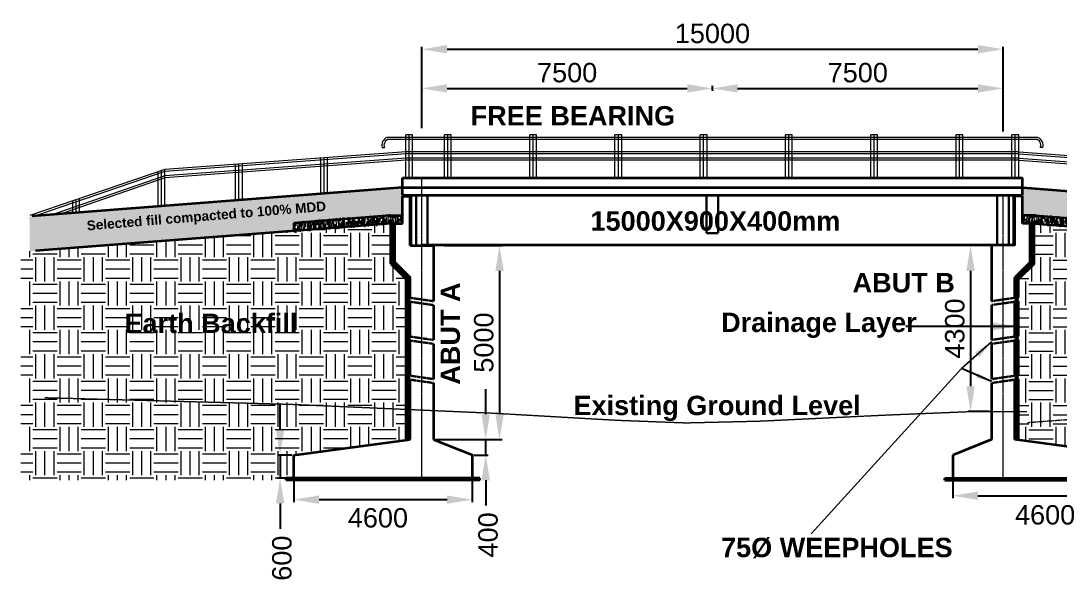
# Model space of a CAD drawing. Header units: millimetres. Extents: x -1307360 to -9241, y 140559 to 432424.
# Drawn here: x -1279145 to -1252322, y 409716 to 424145 of the extents above; entities that cross this region are included whole.
import ezdxf

# ---------------------------------------------------------------- set-up
doc = ezdxf.new("R2010")
doc.units = ezdxf.units.MM
doc.header["$MEASUREMENT"] = 0
doc.linetypes.add('CENTER2', pattern=[1.125, 0.75, -0.125, 0.125, -0.125])
doc.linetypes.add('DASHED2', pattern=[0.375, 0.25, -0.125])
for name, color, linetype, lineweight in [('centreline', 4, 'CENTER2', 15), ('dimension', 252, 'Continuous', 20), ('hatch', 9, 'Continuous', 18), ('hidden', 5, 'DASHED2', 30), ('lettering', 120, 'Continuous', 25), ('outline', 3, 'Continuous', 35), ('reinforcement', 6, 'Continuous', 50)]:
    doc.layers.add(name, color=color, linetype=linetype, lineweight=lineweight)
doc.styles.add('ARIAL', font='arial.ttf')
doc.dimstyles.new('Dimstyle_100', dxfattribs={"dimtxt": 250, "dimasz": 250, "dimexe": 66, "dimexo": 50, "dimgap": 50, "dimtad": 1, "dimdec": 0, "dimzin": 0, "dimdsep": 46, "dimtxsty": 'ARIAL', "dimcen": 0.09, "dimclrd": 256, "dimclre": 256, "dimclrt": 1, "dimadec": 0, "dimazin": 0, "dimtfac": 1, "dimtdec": 0, "dimtmove": 2, "dimatfit": 3, "dimfxl": 1, "dimtolj": 1, "dimtzin": 0, "dimarcsym": 0})

# ---------------------------------------------------------------- blocks, each defined once
blk = doc.blocks.new('*D115')
at = {"layer": 'Defpoints', "color": 0, "transparency": 16777216}
for p in [(-1253796, 423411), (-1268796, 421322), (-1253796, 421239)]:
    blk.add_point(p, dxfattribs=at)
at = {"layer": 'dimension', "lineweight": -2, "transparency": 16777216}
for p, q in [((-1268796, 421372), (-1268796, 423477)), ((-1268146, 423411), (-1254446, 423411)), ((-1253796, 421289), (-1253796, 423477))]:
    blk.add_line(p, q, dxfattribs=at)
at = {"layer": 'dimension', "transparency": 16777216}
for points in [[(-1268146, 423520), (-1268146, 423303), (-1268796, 423411)], [(-1254446, 423520), (-1254446, 423303), (-1253796, 423411)]]:
    blk.add_solid(points, dxfattribs=at)
at = {"layer": 'dimension', "color": 1, "transparency": 16777216, "insert": (-1261296, 423816), "char_height": 500, "attachment_point": 5, "style": 'ARIAL'}
blk.add_mtext('\\A1;15000', dxfattribs=at)
blk = doc.blocks.new('*D52')
at = {"layer": 'Defpoints', "color": 0, "transparency": 16777216}
for p in [(-1268265, 418345), (-1267875, 413345), (-1266791, 413345)]:
    blk.add_point(p, dxfattribs=at)
at = {"layer": 'dimension', "lineweight": -2, "transparency": 16777216}
for p, q in [((-1268215, 418345), (-1266725, 418345)), ((-1266791, 417695), (-1266791, 413995)), ((-1267825, 413345), (-1266725, 413345))]:
    blk.add_line(p, q, dxfattribs=at)
at = {"layer": 'dimension', "transparency": 16777216}
for points in [[(-1266899, 417695), (-1266682, 417695), (-1266791, 418345)], [(-1266899, 413995), (-1266682, 413995), (-1266791, 413345)]]:
    blk.add_solid(points, dxfattribs=at)
at = {"layer": 'dimension', "color": 1, "transparency": 16777216, "insert": (-1267196, 415845), "char_height": 500, "attachment_point": 5, "rotation": 90, "style": 'ARIAL'}
blk.add_mtext('\\A1;5000', dxfattribs=at)
blk = doc.blocks.new('*D117')
at = {"layer": 'Defpoints', "color": 0, "transparency": 16777216}
for p in [(-1255096, 412345), (-1250496, 412345), (-1250496, 411895)]:
    blk.add_point(p, dxfattribs=at)
at = {"layer": 'dimension', "lineweight": -2, "transparency": 16777216}
for p, q in [((-1255096, 412295), (-1255096, 411829)), ((-1250496, 412295), (-1250496, 411829)), ((-1254446, 411895), (-1251146, 411895))]:
    blk.add_line(p, q, dxfattribs=at)
at = {"layer": 'dimension', "transparency": 16777216}
for points in [[(-1254446, 412003), (-1254446, 411787), (-1255096, 411895)], [(-1251146, 412003), (-1251146, 411787), (-1250496, 411895)]]:
    blk.add_solid(points, dxfattribs=at)
at = {"layer": 'dimension', "color": 1, "transparency": 16777216, "insert": (-1252712, 411399), "char_height": 500, "attachment_point": 5, "style": 'ARIAL'}
blk.add_mtext('\\A1;4600', dxfattribs=at)
blk = doc.blocks.new('*D53')
at = {"layer": 'Defpoints', "color": 0, "transparency": 16777216}
for p in [(-1272098, 412945), (-1272453, 412345), (-1272098, 412345)]:
    blk.add_point(p, dxfattribs=at)
at = {"layer": 'dimension', "lineweight": -2, "transparency": 16777216}
for p, q in [((-1272453, 413595), (-1272453, 414245)), ((-1272148, 412945), (-1272519, 412945)), ((-1272453, 412945), (-1272453, 412345)), ((-1272148, 412345), (-1272519, 412345)), ((-1272453, 411695), (-1272453, 411045))]:
    blk.add_line(p, q, dxfattribs=at)
at = {"layer": 'dimension', "transparency": 16777216}
for points in [[(-1272561, 413595), (-1272345, 413595), (-1272453, 412945)], [(-1272561, 411695), (-1272345, 411695), (-1272453, 412345)]]:
    blk.add_solid(points, dxfattribs=at)
at = {"layer": 'dimension', "color": 1, "transparency": 16777216, "insert": (-1272406, 410284), "char_height": 500, "attachment_point": 5, "rotation": 90, "style": 'ARIAL'}
blk.add_mtext('\\A1;600', dxfattribs=at)
blk = doc.blocks.new('*D118')
at = {"layer": 'Defpoints', "color": 0, "transparency": 16777216}
for p in [(-1272096, 412345), (-1267496, 412345), (-1267496, 411794)]:
    blk.add_point(p, dxfattribs=at)
at = {"layer": 'dimension', "lineweight": -2, "transparency": 16777216}
for p, q in [((-1272096, 412295), (-1272096, 411728)), ((-1267496, 412295), (-1267496, 411728)), ((-1271446, 411794), (-1268146, 411794))]:
    blk.add_line(p, q, dxfattribs=at)
at = {"layer": 'dimension', "transparency": 16777216}
for points in [[(-1271446, 411902), (-1271446, 411685), (-1272096, 411794)], [(-1268146, 411902), (-1268146, 411685), (-1267496, 411794)]]:
    blk.add_solid(points, dxfattribs=at)
at = {"layer": 'dimension', "color": 1, "transparency": 16777216, "insert": (-1269929, 411322), "char_height": 500, "attachment_point": 5, "style": 'ARIAL'}
blk.add_mtext('\\A1;4600', dxfattribs=at)
blk = doc.blocks.new('*D159')
at = {"layer": 'Defpoints', "color": 0, "transparency": 16777216}
for p in [(-1268496, 413345), (-1267147, 413345), (-1267496, 412945)]:
    blk.add_point(p, dxfattribs=at)
at = {"layer": 'dimension', "lineweight": -2, "transparency": 16777216}
for p, q in [((-1267147, 413995), (-1267147, 414645)), ((-1268446, 413345), (-1267081, 413345)), ((-1267147, 412945), (-1267147, 413345)), ((-1267446, 412945), (-1267081, 412945)), ((-1267147, 412295), (-1267147, 411645))]:
    blk.add_line(p, q, dxfattribs=at)
at = {"layer": 'dimension', "transparency": 16777216}
for points in [[(-1267256, 413995), (-1267039, 413995), (-1267147, 413345)], [(-1267256, 412295), (-1267039, 412295), (-1267147, 412945)]]:
    blk.add_solid(points, dxfattribs=at)
at = {"layer": 'dimension', "color": 1, "transparency": 16777216, "insert": (-1267085, 410884), "char_height": 500, "attachment_point": 5, "rotation": 90, "style": 'ARIAL'}
blk.add_mtext('\\A1;400', dxfattribs=at)
blk = doc.blocks.new('*D102')
at = {"layer": 'Defpoints', "color": 0, "transparency": 16777216}
for p in [(-1268796, 422400), (-1261296, 422400), (-1261296, 422400)]:
    blk.add_point(p, dxfattribs=at)
at = {"layer": 'dimension', "lineweight": -2, "transparency": 16777216}
for p, q in [((-1268796, 422350), (-1268796, 422334)), ((-1268146, 422400), (-1261946, 422400)), ((-1261296, 422350), (-1261296, 422334))]:
    blk.add_line(p, q, dxfattribs=at)
at = {"layer": 'dimension', "transparency": 16777216}
for points in [[(-1268146, 422509), (-1268146, 422292), (-1268796, 422400)], [(-1261946, 422509), (-1261946, 422292), (-1261296, 422400)]]:
    blk.add_solid(points, dxfattribs=at)
at = {"layer": 'dimension', "color": 1, "transparency": 16777216, "insert": (-1265046, 422805), "char_height": 500, "attachment_point": 5, "style": 'ARIAL'}
blk.add_mtext('\\A1;7500', dxfattribs=at)
blk = doc.blocks.new('*D103')
at = {"layer": 'Defpoints', "color": 0, "transparency": 16777216}
for p in [(-1261296, 422304), (-1253796, 422400), (-1253796, 422304)]:
    blk.add_point(p, dxfattribs=at)
at = {"layer": 'dimension', "lineweight": -2, "transparency": 16777216}
for p, q in [((-1261296, 422354), (-1261296, 422466)), ((-1253796, 422354), (-1253796, 422466)), ((-1260646, 422400), (-1254446, 422400))]:
    blk.add_line(p, q, dxfattribs=at)
at = {"layer": 'dimension', "transparency": 16777216}
for points in [[(-1260646, 422509), (-1260646, 422292), (-1261296, 422400)], [(-1254446, 422509), (-1254446, 422292), (-1253796, 422400)]]:
    blk.add_solid(points, dxfattribs=at)
at = {"layer": 'dimension', "color": 1, "transparency": 16777216, "insert": (-1257546, 422805), "char_height": 500, "attachment_point": 5, "style": 'ARIAL'}
blk.add_mtext('\\A1;7500', dxfattribs=at)
blk = doc.blocks.new('*D185')
at = {"layer": 'Defpoints', "color": 0, "transparency": 16777216}
for p in [(-1254096, 418345), (-1254635, 414070), (-1254096, 414070)]:
    blk.add_point(p, dxfattribs=at)
at = {"layer": 'dimension', "lineweight": -2, "transparency": 16777216}
for p, q in [((-1254146, 418345), (-1254701, 418345)), ((-1254635, 417695), (-1254635, 414720)), ((-1254146, 414070), (-1254701, 414070))]:
    blk.add_line(p, q, dxfattribs=at)
at = {"layer": 'dimension', "transparency": 16777216}
for points in [[(-1254744, 417695), (-1254527, 417695), (-1254635, 418345)], [(-1254744, 414720), (-1254527, 414720), (-1254635, 414070)]]:
    blk.add_solid(points, dxfattribs=at)
at = {"layer": 'dimension', "color": 1, "transparency": 16777216, "insert": (-1255041, 416207), "char_height": 500, "attachment_point": 5, "rotation": 90, "style": 'ARIAL'}
blk.add_mtext('\\A1;4300', dxfattribs=at)

msp = doc.modelspace()

# ---------------------------------------------------------------- hatches: boundary and pattern name
at = {"layer": 'hatch'}
h = msp.add_hatch(dxfattribs=at)
h.set_pattern_fill('GRAVEL', color=256, scale=500, style=0)
h.set_pattern_definition([(311.9872, (-1581695.133, 500), (3999.999116, -4500.0006708), [67.268, -6659.544]), (355.0303, (-1581650.133, 450), (-6000.0005258, 499.9956535), [115.434, -11427.9625]), (47.4896, (-1581535.133, 440), (-4999.9953592, -5500.004337), [81.394, -8058.016]), (272.7263, (-1581340.133, 315), (-499.9980089, 10000.0001475), [105.119, -10406.779]), (247.1663, (-1581335.133, 210), (2500.0049527, 5999.9982059), [103.0775, -10204.6865]), (182.7263, (-1581375.133, 115), (10000.0001475, 499.9980089), [105.119, -10406.779]), (142.3058, (-1581480.133, 110), (6500.0036728, -4999.9952026), [139.0145, -13762.4245]), (107.7447, (-1581590.133, 195), (-3500.00538135, 10999.9981156), [131.244, -12993.1605]), (58.5704, (-1581630.133, 320), (4000.0041171, 6499.9975182), [105.475, -10442.0365]), (4.7636, (-1581575.133, 410), (-5500.000473, -499.9957663), [120.416, -5900.3815]), (317.6026, (-1581455.133, 420), (6000.00367554, -5499.996041), [155.724, -15416.6875]), (41.1859, (-1581835.133, 310), (3500.0014734, 2999.9986567), [53.1505, -5261.922]), (8.5308, (-1581795.133, 345), (-6499.9991424, -1000.003955), [101.1185, -10010.7555]), (315, (-1581695.13, 360), (6e-14, -500.00015), [70.7105, -636.396]), (336.8014, (-1581660.13, 420), (-2499.999865, 1000.000663), [38.079, -3769.8075]), (248.1986, (-1581625.13, 405), (499.999955, 1500.000137), [53.8515, -2638.731]), (149.0362, (-1581645.13, 355), (-1499.999011, 1000.001242), [87.4645, -2828.0115]), (18.4349, (-1581720.13, 400), (-1000.000217, -499.9992), [63.2455, -1517.8935]), (163.6105, (-1581335.133, 405), (-5000.0010992, 1499.9963549), [88.6, -8771.4225]), (109.6538, (-1581420.133, 430), (1999.9976237, -5500.0010678), [74.3305, -7358.704]), (246.8014, (-1581720.13, 500), (1000.000663, 2499.999865), [76.1575, -3731.729]), (196.3895, (-1581750.133, 430), (5000.0010992, 1499.9963549), [88.6, -8771.4225]), (200.556, (-1581335.133, 95), (2500.000922, 999.997998), [85.44, -4186.562]), (245.2249, (-1581415.133, 65), (2499.9960946, 5500.001711), [71.589, -7087.3215]), (113.1986, (-1581725.13, 6e-11), (-1000.000663, 2499.999865), [76.1575, -3731.729]), (162.646, (-1581755.133, 70), (6500.0010095, -1999.9972511), [83.8155, -8297.712]), (110.556, (-1581480.133, 6e-11), (999.997998, -2500.000922), [42.72, -4229.282]), (78.6901, (-1581695.13, 6e-11), (499.998816, 2000.000376), [25.495, -2524.0145]), (14.0362, (-1581690.13, 25), (-1500.000273, -499.99903), [103.0775, -1958.475]), (353.991, (-1581590.133, 50), (-4999.9998755, 499.9996587), [95.525, -9456.9615]), (236.3099, (-1581645.13, 310), (500.000667, 999.99978), [72.111, -1730.6645]), (186.8428, (-1581685.133, 250), (-8499.99968274, -1000.003999), [125.897, -12463.7815]), (119.0546, (-1581810.133, 235), (2000.0000136, -3500.0001923), [51.478, -5096.337]), (90, (-1581835.13, 280), (500, 500), [30, -470]), (59.7436, (-1581580.133, 65), (-1999.9974434, -3500.001228), [69.462, -6876.76]), (131.9872, (-1581545.133, 125), (-3999.999116, 4500.0006708), [134.536, -6592.276]), (180, (-1581635.13, 225), (-500, 500), [130, -370]), (214.6952, (-1581765.133, 225), (4999.9971295, 3500.0043048), [79.057, -7826.637]), (285.9454, (-1581830.13, 180), (499.999945, -2000.000063), [72.801, -3567.254]), (332.354, (-1581810.133, 110), (9499.9979036, -5000.0038566), [118.5325, -11734.737]), (4.5739, (-1581705.133, 55), (6500.00027916, 499.9974006), [125.3995, -12414.537])])
h.paths.add_polyline_path([(-1278915.1, 418195.7), (-1278920.5, 419092.8), (-1278848.6, 419104.5), (-1269296.1, 419844.7), (-1269296.1, 419119.1), (-1269611.6, 419119.1), (-1272096.1, 418926.1), (-1272096.1, 418725.5)])
h.paths.add_polyline_path([(-1271224.6, 419559.7), (-1277489.7, 419045.2), (-1277453, 418598.6), (-1271187.9, 419113)], flags=24)
h = msp.add_hatch(dxfattribs=at)
h.set_pattern_fill('GRAVEL', color=256, scale=500, style=0)
h.set_pattern_definition([(228.0128, (-940897.12, 500), (-3999.999116, -4500.0006708), [67.268, -6659.544]), (184.9697, (-940942.12, 450), (6000.0005258, 499.9956535), [115.434, -11427.9625]), (132.5104, (-941057.12, 440), (4999.9953592, -5500.004337), [81.394, -8058.016]), (267.2737, (-941252.12, 315), (499.9980089, 10000.0001475), [105.119, -10406.779]), (292.8337, (-941257.12, 210), (-2500.0049527, 5999.9982059), [103.0775, -10204.6865]), (357.2737, (-941217.12, 115), (-10000.0001475, 499.9980089), [105.119, -10406.779]), (37.6942, (-941112.119, 110), (-6500.0036728, -4999.9952026), [139.0145, -13762.4245]), (72.2553, (-941002.119, 195), (3500.00538135, 10999.9981156), [131.244, -12993.1605]), (121.4296, (-940962.12, 320), (-4000.0041171, 6499.9975182), [105.475, -10442.0365]), (175.2364, (-941017.12, 410), (5500.000473, -499.9957663), [120.416, -5900.3815]), (222.3974, (-941137.119, 420), (-6000.00367554, -5499.996041), [155.724, -15416.6875]), (138.8141, (-940757.12, 310), (-3500.0014734, 2999.9986567), [53.1505, -5261.922]), (171.4692, (-940797.12, 345), (6499.9991424, -1000.003955), [101.1185, -10010.7555]), (225, (-940897.12, 360), (-6e-14, -500.00015), [70.7105, -636.396]), (203.1986, (-940932.12, 420), (2499.999865, 1000.000663), [38.079, -3769.8075]), (291.8014, (-940967.12, 405), (-499.999955, 1500.000137), [53.8515, -2638.731]), (30.9638, (-940947.12, 355), (1499.999011, 1000.001242), [87.4645, -2828.0115]), (161.5651, (-940872.12, 400), (1000.000217, -499.9992), [63.2455, -1517.8935]), (16.3895, (-941257.12, 405), (5000.0010992, 1499.9963549), [88.6, -8771.4225]), (70.3462, (-941172.12, 430), (-1999.9976237, -5500.0010678), [74.3305, -7358.704]), (293.1986, (-940872.12, 500), (-1000.000663, 2499.999865), [76.1575, -3731.729]), (343.6105, (-940842.12, 430), (-5000.0010992, 1499.9963549), [88.6, -8771.4225]), (339.444, (-941257.12, 95), (-2500.000922, 999.997998), [85.44, -4186.562]), (294.7751, (-941177.12, 65), (-2499.9960946, 5500.001711), [71.589, -7087.3215]), (66.8014, (-940867.12, 6e-11), (1000.000663, 2499.999865), [76.1575, -3731.729]), (17.354, (-940837.12, 70), (-6500.0010095, -1999.9972511), [83.8155, -8297.712]), (69.444, (-941112.12, 6e-11), (-999.997998, -2500.000922), [42.72, -4229.282]), (101.3099, (-940897.12, 6e-11), (-499.998816, 2000.000376), [25.495, -2524.0145]), (165.9638, (-940902.12, 25), (1500.000273, -499.99903), [103.0775, -1958.475]), (186.009, (-941002.12, 50), (4999.9998755, 499.9996587), [95.525, -9456.9615]), (303.6901, (-940947.12, 310), (-500.000667, 999.99978), [72.111, -1730.6645]), (353.1572, (-940907.119, 250), (8499.99968274, -1000.003999), [125.897, -12463.7815]), (60.9454, (-940782.12, 235), (-2000.0000136, -3500.0001923), [51.478, -5096.337]), (90, (-940757.1, 280), (-500, 500), [30, -470]), (120.2564, (-941012.12, 65), (1999.9974434, -3500.001228), [69.462, -6876.76]), (48.0128, (-941047.12, 125), (3999.999116, 4500.0006708), [134.536, -6592.276]), (0, (-940957.1, 225), (500, 500), [130, -370]), (325.3048, (-940827.12, 225), (-4999.9971295, 3500.0043048), [79.057, -7826.637]), (254.0546, (-940762.12, 180), (-499.999945, -2000.000063), [72.801, -3567.254]), (207.646, (-940782.12, 110), (-9499.9979036, -5000.0038566), [118.5325, -11734.737]), (175.4261, (-940887.119, 55), (-6500.00027916, 499.9974006), [125.3995, -12414.537])])
h.paths.add_polyline_path([(-1243677.2, 418195.7), (-1243671.7, 419092.8), (-1243743.6, 419104.5), (-1253296.1, 419844.7), (-1253296.1, 419119.1), (-1252980.6, 419119.1), (-1250496.1, 418926.1), (-1250496.1, 418725.5)])
h.paths.add_polyline_path([(-1251367.7, 419559.7), (-1245102.6, 419045.2), (-1245139.3, 418598.6), (-1251404.3, 419113)], flags=24)
h = msp.add_hatch(dxfattribs=at)
h.set_pattern_fill('EARTH', color=256, scale=2500, style=0)
h.set_pattern_definition([(180, (-1581335.13, 6e-11), (-625, 625), [625, -625]), (180, (-1581335.13, 234.4), (-625, 625), [625, -625]), (180, (-1581335.13, 468.75), (-625, 625), [625, -625]), (90, (-1581413.26, 546.9), (625, 625), [625, -625]), (90, (-1581647.63, 546.9), (625, 625), [625, -625]), (90, (-1581882, 546.9), (625, 625), [625, -625])])
h.paths.add_polyline_path([(-1279144.9, 418184), (-1278778.9, 418207.2), (-1269596.1, 418919.7), (-1269596.1, 417878.3), (-1269196.1, 417478.3), (-1269196.1, 413331.4), (-1272096.1, 412944.7), (-1272096.1, 412344.7), (-1272300, 412344.7), (-1272300, 412294.7), (-1279144.9, 412294.7)])
h.paths.add_polyline_path([(-1272574.9, 412302), (-1272574.9, 412979.8), (-1272955.2, 412979.8), (-1272955.2, 412302)], flags=24)
h.paths.add_polyline_path([(-1271880.5, 416716.2), (-1276495.8, 416716.2), (-1276495.8, 415949.5), (-1271880.5, 415949.5)], flags=24)
h = msp.add_hatch(dxfattribs=at)
h.set_pattern_fill('ANSI31', color=256, scale=100, style=0)
h.set_pattern_definition([(45, (-921257.119, 6e-11), (-8.83883476, 8.83883476), [])])
h.paths.add_polyline_path([(-1269596.1, 418919.7), (-1269496.1, 418919.7), (-1269496.1, 417919.7), (-1269096.1, 417519.7), (-1269096.1, 413344.7), (-1269196.1, 413331.4), (-1269196.1, 417478.3), (-1269596.1, 417878.3)])
h = msp.add_hatch(dxfattribs=at)
h.set_pattern_fill('ANSI31', color=256, scale=100, style=0)
h.set_pattern_definition([(135, (-1601335.133, 6e-11), (8.83883476, 8.83883476), [])])
h.paths.add_polyline_path([(-1252996.1, 418919.7), (-1253096.1, 418919.7), (-1253096.1, 417919.7), (-1253496.1, 417519.7), (-1253496.1, 413344.7), (-1253396.1, 413331.4), (-1253396.1, 417478.3), (-1252996.1, 417878.3)])
h = msp.add_hatch(dxfattribs=at)
h.set_pattern_fill('EARTH', color=256, scale=2500, style=0)
h.set_pattern_definition([(0, (-941257.1, 6e-11), (625, 625), [625, -625]), (0, (-941257.1, 234.4), (625, 625), [625, -625]), (0, (-941257.1, 468.75), (625, 625), [625, -625]), (90, (-941179, 546.9), (-625, 625), [625, -625]), (90, (-940944.6, 546.9), (-625, 625), [625, -625]), (90, (-940710.24, 546.9), (-625, 625), [625, -625])])
h.paths.add_polyline_path([(-1243447.4, 418184), (-1243813.3, 418207.2), (-1252996.1, 418919.7), (-1252996.1, 417878.3), (-1253396.1, 417478.3), (-1253396.1, 413331.4), (-1250496.1, 412944.7), (-1250496.1, 412344.7), (-1250292.2, 412344.7), (-1250292.2, 412294.7), (-1243447.4, 412294.7)])
h.paths.add_polyline_path([(-1250017.4, 412302), (-1250017.4, 412979.8), (-1249637.1, 412979.8), (-1249637.1, 412302)], flags=24)
h.paths.add_polyline_path([(-1250711.8, 416716.2), (-1246096.5, 416716.2), (-1246096.5, 415949.5), (-1250711.8, 415949.5)], flags=24)
h = msp.add_hatch(dxfattribs=at)
h.set_pattern_fill('ANSI31', color=256, scale=50, style=0)
h.set_pattern_definition([(45, (-946519.619, 0), (-4.41941738, 4.41941738), [])])
h.paths.add_polyline_path([(-1268946.1, 418344.7), (-1268946.1, 418369.7), (-1268646.1, 418369.7), (-1268646.1, 418344.7)])
h = msp.add_hatch(dxfattribs=at)
h.set_pattern_fill('ANSI31', color=256, scale=50, style=0)
h.set_pattern_definition([(45, (-931519.619, 0), (-4.41941738, 4.41941738), [])])
h.paths.add_polyline_path([(-1253946.1, 418344.7), (-1253946.1, 418369.7), (-1253646.1, 418369.7), (-1253646.1, 418344.7)])
at = {"layer": 'reinforcement'}
h = msp.add_hatch(dxfattribs=at)
h.set_pattern_fill('AR-CONC', color=256, scale=25, style=0)
h.set_pattern_definition([(130, (-1581335.13, 6e-11), (-179.315046, -15.688034), [18.75, -206.25]), (185, (-1581335.13, 6e-11), (34.687833, 188.048033), [15, -165]), (79.5486, (-1581350.08, -1.3), (-144.627345, 172.359886), [15.93505, -175.28553]), (133.8158, (-1581335.13, 50), (-266.81026, -41.37975), [28.125, -309.375]), (83.3644, (-1581357.37, 46.55), (-233.66568, 243.52947), [23.90257, -262.92825]), (188.8158, (-1581335.13, 50), (-233.66549, 243.52965), [22.5, -247.5]), (159, (-1581360.13, 37.5), (-149.226763, -100.654723), [18.75, -206.25]), (214, (-1581360.13, 37.5), (-60.82883, 181.28751), [15, -165]), (108.5486, (-1581372.57, 29.11), (-210.05566, 80.632624), [15.93505, -175.28553]), (142.5, (-1581335.13, 6e-11), (-3.039964, 83.2234635), [0, -163, 0, -167.5, 0, -165.625]), (172.5, (-1581335.13, 6e-11), (-65.767384, 98.602928), [0, -95.5, 0, -159.25, 0, -63.125]), (212.5, (-1581279.38, 6e-11), (-133.455609, -5.638718), [0, -62.5, 0, -195, 0, -258.75]), (222.5, (-1581254.38, 6e-11), (-145.796542, 25.026246), [0, -81.25, 0, -129.5, 0, -183.75])])
h.paths.add_polyline_path([(-1269296.1, 419119.1), (-1269611.6, 419119.1), (-1272096.1, 418926.1), (-1272096.1, 418725.5), (-1269596.1, 418919.7), (-1269296.1, 418919.7)])
h = msp.add_hatch(dxfattribs=at)
h.set_pattern_fill('AR-CONC', color=256, scale=25, style=0)
h.set_pattern_definition([(50, (-941257.12, 6e-11), (179.315046, -15.688034), [18.75, -206.25]), (355, (-941257.12, 6e-11), (-34.687833, 188.048033), [15, -165]), (100.4514, (-941242.18, -1.3), (144.627345, 172.359886), [15.93505, -175.28553]), (46.1842, (-941257.12, 50), (266.81026, -41.37975), [28.125, -309.375]), (96.6356, (-941234.88, 46.55), (233.66568, 243.52947), [23.90257, -262.92825]), (351.1842, (-941257.12, 50), (233.66549, 243.52965), [22.5, -247.5]), (21, (-941232.12, 37.5), (149.226763, -100.654723), [18.75, -206.25]), (326, (-941232.12, 37.5), (60.82883, 181.28751), [15, -165]), (71.4514, (-941219.68, 29.11), (210.05566, 80.632624), [15.93505, -175.28553]), (37.5, (-941257.12, 6e-11), (3.039964, 83.2234635), [0, -163, 0, -167.5, 0, -165.625]), (7.5, (-941257.12, 6e-11), (65.767384, 98.602928), [0, -95.5, 0, -159.25, 0, -63.125]), (327.5, (-941312.87, 6e-11), (133.455609, -5.638718), [0, -62.5, 0, -195, 0, -258.75]), (317.5, (-941337.87, 6e-11), (145.796542, 25.026246), [0, -81.25, 0, -129.5, 0, -183.75])])
h.paths.add_polyline_path([(-1253296.1, 419119.1), (-1252980.6, 419119.1), (-1250496.1, 418926.1), (-1250496.1, 418725.5), (-1252996.1, 418919.7), (-1253296.1, 418919.7)])

# ---------------------------------------------------------------- linework, layer by layer
at = {"layer": 'centreline', "linetype": 'CENTER2', "ltscale": 30}
for p, q in [((-1268796.1, 412344.7), (-1268796.1, 420094.7)), ((-1268796.1, 412544.7), (-1268796.1, 420094.7)), ((-1253796.1, 412544.7), (-1253796.1, 419644.7)), ((-1253796.1, 412344.7), (-1253796.1, 419644.7))]:
    msp.add_line(p, q, dxfattribs=at)
at = {"layer": 'centreline', "linetype": 'CENTER2', "ltscale": 5}
msp.add_lwpolyline([(-1278521.1, 414426.2), (-1272177.3, 414255), (-1266937.6, 414025.7), (-1263747.3, 413843.4), (-1261983.9, 413776.5), (-1260086.5, 413821.1), (-1256746.5, 413981.5), (-1254580.3, 414069.7), (-1253187.7, 414069.7)], dxfattribs=at)
at = {"layer": 'centreline', "linetype": 'CENTER2', "ltscale": 8}
msp.add_lwpolyline([(-1253162.7, 413784), (-1251969.1, 413872.3), (-1249588.5, 413916.2), (-1245949.1, 414291.6), (-1244926.3, 414661)], dxfattribs=at)
at = {"layer": 'dimension'}
for p, q in [((-1252895.4, 421133.9), (-1269696.8, 421133.9)), ((-1269035, 421204.3), (-1269211.6, 421204.3)), ((-1269211, 420094.7), (-1269211, 421204.3)), ((-1269123, 420094.7), (-1269123, 421204.3)), ((-1269035, 420094.7), (-1269035, 421204.3)), ((-1268035, 421204.3), (-1268211.6, 421204.3)), ((-1268211, 420094.7), (-1268211, 421204.3)), ((-1268123, 420094.7), (-1268123, 421204.3)), ((-1268035, 420094.7), (-1268035, 421204.3)), ((-1265835, 421204.3), (-1266011.6, 421204.3)), ((-1266011, 420094.7), (-1266011, 421204.3)), ((-1265923, 420094.7), (-1265923, 421204.3)), ((-1265835, 420094.7), (-1265835, 421204.3)), ((-1263635, 421204.3), (-1263811.6, 421204.3)), ((-1263811, 420094.7), (-1263811, 421204.3)), ((-1263723, 420094.7), (-1263723, 421204.3)), ((-1263635, 420094.7), (-1263635, 421204.3)), ((-1261435, 421204.3), (-1261611.6, 421204.3)), ((-1261611, 420094.7), (-1261611, 421204.3)), ((-1261523, 420094.7), (-1261523, 421204.3)), ((-1261435, 420094.7), (-1261435, 421204.3)), ((-1259235, 421204.3), (-1259411.6, 421204.3)), ((-1259411, 420094.7), (-1259411, 421204.3)), ((-1259323, 420094.7), (-1259323, 421204.3)), ((-1259235, 420094.7), (-1259235, 421204.3)), ((-1257035, 421204.3), (-1257211.6, 421204.3)), ((-1257211, 420094.7), (-1257211, 421204.3)), ((-1257123, 420094.7), (-1257123, 421204.3)), ((-1257035, 420094.7), (-1257035, 421204.3)), ((-1254835, 421204.3), (-1255011.6, 421204.3)), ((-1255011, 420094.7), (-1255011, 421204.3)), ((-1254923, 420094.7), (-1254923, 421204.3)), ((-1254835, 420094.7), (-1254835, 421204.3)), ((-1253392.7, 421204.3), (-1253569.3, 421204.3)), ((-1253568.7, 420094.7), (-1253568.7, 421204.3)), ((-1253480.7, 420094.7), (-1253480.7, 421204.3)), ((-1253392.7, 420094.7), (-1253392.7, 421204.3)), ((-1269817.5, 420873.6), (-1269758.7, 420873.6)), ((-1252907.3, 421078.9), (-1269685, 421078.9)), ((-1252774.7, 420873.6), (-1252833.5, 420873.6)), ((-1271406.2, 419706, -10.2), (-1271406.2, 420605.1, -10.2)), ((-1271318.2, 419712.9, -10.2), (-1271318.2, 420611.6, -10.2)), ((-1271230.2, 419719.7, -10.2), (-1271230.2, 420618.2, -10.2)), ((-1253392.7, 420768.4), (-1269211, 420768.4)), ((-1253392.7, 420713.4), (-1269211, 420713.4)), ((-1253392.7, 420603.4), (-1269211, 420603.4)), ((-1273603.1, 419535.3, -22.9), (-1273603.1, 420442.6, -22.9)), ((-1273515.1, 419542.2, -22.9), (-1273515.1, 420449.1, -22.9)), ((-1273427.1, 419549, -22.9), (-1273427.1, 420455.7, -22.9)), ((-1253392.7, 420548.4), (-1269211, 420548.4)), ((-1275427.1, 420307.7, -48.5), (-1278909.4, 419123, -48.5)), ((-1275427.1, 420253.4, -48.5), (-1278684, 419140.6, -48.5)), ((-1275427.1, 420144.6, -48.5), (-1278240, 419175, -48.5)), ((-1275427.1, 420090.3, -48.5), (-1278021.4, 419192, -48.5)), ((-1275603.1, 419389.3, -22.9), (-1275603.1, 420247.8, -22.9)), ((-1275515.1, 419389.3, -22.9), (-1275515.1, 420277.8, -22.9)), ((-1275427.1, 419389.3, -22.9), (-1275427.1, 420307.7, -22.9)), ((-1277716.1, 419215.8, -48.5), (-1277716.1, 419529, -48.5)), ((-1277628.1, 419215.8, -48.5), (-1277628.1, 419558.9, -48.5)), ((-1277804.1, 419215.8, -48.5), (-1277804.1, 419499.1, -48.5)), ((-1254096.1, 418344.7), (-1253496.1, 418344.7))]:
    msp.add_line(p, q, dxfattribs=at)
for points in [[(-1269199.6, 420768.4), (-1275427.1, 420307.7)], [(-1269199.6, 420713.4), (-1275427.1, 420253.4)], [(-1269199.6, 420603.4), (-1275427.1, 420144.6)], [(-1253392.7, 420768.4), (-1247165.2, 420307.7)], [(-1253392.7, 420713.4), (-1247165.2, 420253.4)], [(-1253392.7, 420603.4), (-1247165.2, 420144.6)], [(-1269199.6, 420548.4), (-1275427.1, 420090.3)], [(-1253392.7, 420548.4), (-1247165.2, 420090.3)], [(-1254865.4, 415173.9), (-1258749, 410908.8)]]:
    msp.add_lwpolyline(points, dxfattribs=at)
for centre, radius, start, end in [((-1269615.3, 420938), 212.2, 112.58844, 197.67501), ((-1252976.9, 420938), 212.2, 342.32499, 67.41156), ((-1269615.3, 420938), 157.2, 116.30438, 204.19403), ((-1252976.9, 420938), 157.2, 335.80597, 63.69562)]:
    msp.add_arc(centre, radius, start, end, dxfattribs=at)
at = {"layer": 'hidden', "ltscale": 5}
for p, q in [((-1268946.1, 418369.7), (-1268946.1, 419644.7)), ((-1268646.1, 418369.7), (-1268646.1, 419644.7)), ((-1261446.1, 418669.7), (-1261446.1, 419644.7)), ((-1261146.1, 418669.7), (-1261146.1, 419644.7)), ((-1253946.1, 418369.7), (-1253946.1, 419644.7)), ((-1253646.1, 418369.7), (-1253646.1, 419644.7)), ((-1261446.1, 418669.7), (-1261146.1, 418669.7))]:
    msp.add_line(p, q, dxfattribs=at)
at = {"layer": 'hidden', "ltscale": 3}
for p, q in [((-1268496.1, 416913.5), (-1269096.1, 416999)), ((-1268496.1, 416812.5), (-1269096.1, 416898)), ((-1254096.1, 416913.5), (-1253396.1, 417013.2)), ((-1254096.1, 416812.5), (-1253396.1, 416912.2)), ((-1268496.1, 415913.5), (-1269096.1, 415999)), ((-1268496.1, 415812.5), (-1269096.1, 415898)), ((-1254096.1, 415913.5), (-1253396.1, 416013.2)), ((-1254096.1, 415812.5), (-1253396.1, 415912.2)), ((-1269096.1, 414988.9), (-1268496.1, 414903.4)), ((-1253396.1, 415003.2), (-1254096.1, 414903.4)), ((-1269096.1, 414887.9), (-1268496.1, 414802.4)), ((-1253396.1, 414902.1), (-1254096.1, 414802.4))]:
    msp.add_line(p, q, dxfattribs=at)
at = {"layer": 'outline'}
for p, q in [((-1269296.1, 420094.7), (-1253296.1, 420094.7)), ((-1269296.1, 419644.7), (-1269296.1, 420094.7)), ((-1253296.1, 419644.7), (-1253296.1, 420094.7)), ((-1269296.1, 419846.7, 0.1), (-1278848.6, 419104.5, -57)), ((-1269296.1, 419844.7), (-1253296.1, 419844.7)), ((-1253296.1, 419846.7, 0.1), (-1243743.6, 419104.5, -57)), ((-1269296.1, 419644.7), (-1268808.6, 419644.7)), ((-1269296.1, 419619.7), (-1269096.1, 419619.7)), ((-1269296.1, 418919.7), (-1269296.1, 419619.7)), ((-1269096.1, 418344.7), (-1269096.1, 419619.7)), ((-1269071.1, 418369.7), (-1269071.1, 419644.7)), ((-1268783.6, 419644.7), (-1253296.1, 419644.7)), ((-1253521.1, 418369.7), (-1253521.1, 419644.7)), ((-1253296.1, 419619.7), (-1253496.1, 419619.7)), ((-1253496.1, 418344.7), (-1253496.1, 419619.7)), ((-1253296.1, 418919.7), (-1253296.1, 419619.7)), ((-1269611.6, 419119.1), (-1272096.1, 418926.1, -14.9)), ((-1269611.6, 419119.1), (-1269296.1, 419119.1)), ((-1269596.1, 417878.3), (-1269596.1, 419019.7)), ((-1252980.6, 419119.1), (-1253296.1, 419119.1)), ((-1252980.6, 419119.1), (-1250496.1, 418926.1, -14.9)), ((-1269596.1, 418919.7), (-1278767.1, 418207.2, -54.9)), ((-1272096.1, 418926.1), (-1272096.1, 418725.5)), ((-1269596.1, 418919.7), (-1269296.1, 418919.7)), ((-1269496.1, 417919.7), (-1269496.1, 418919.7)), ((-1252996.1, 418919.7), (-1253296.1, 418919.7)), ((-1253096.1, 417919.7), (-1253096.1, 418919.7)), ((-1252996.1, 417878.3), (-1252996.1, 418919.7)), ((-1252984.3, 418919.7), (-1252996.1, 418919.7)), ((-1252996.1, 418919.7), (-1243825.2, 418207.2, -54.9)), ((-1252984.3, 418919.7, -2.1), (-1243813.3, 418207.2, -57)), ((-1269096.1, 418344.7), (-1268496.1, 418344.7)), ((-1268783.6, 418369.7), (-1253521.1, 418369.7)), ((-1268496.1, 418344.7), (-1268496.1, 416913.5)), ((-1254096.1, 418344.7), (-1254096.1, 416913.5)), ((-1253946.1, 418369.7), (-1253808.6, 418369.7)), ((-1269196.1, 413331.4), (-1269196.1, 417478.3)), ((-1269096.1, 416999), (-1269096.1, 417519.7)), ((-1253496.1, 416999), (-1253496.1, 417519.7)), ((-1253396.1, 417011.8), (-1253396.1, 417478.3)), ((-1269096.1, 415999), (-1269096.1, 416898)), ((-1253496.1, 415999), (-1253496.1, 416898)), ((-1253396.1, 416013.2), (-1253396.1, 416912.2)), ((-1268496.1, 416812.5), (-1268496.1, 415913.5)), ((-1254096.1, 416812.5), (-1254096.1, 415913.5)), ((-1269096.1, 414988.9), (-1269096.1, 415898)), ((-1268496.1, 415812.5), (-1268496.1, 414903.4)), ((-1254096.1, 415812.5), (-1254096.1, 414903.4)), ((-1253496.1, 414988.9), (-1253496.1, 415898)), ((-1253396.1, 415003.2), (-1253396.1, 415912.2)), ((-1269096.1, 413344.7), (-1269096.1, 414887.9)), ((-1268496.1, 414802.4), (-1268496.1, 413344.7)), ((-1254096.1, 414802.4), (-1254096.1, 413344.7)), ((-1253496.1, 413344.7), (-1253496.1, 414887.9)), ((-1253396.1, 413331.4), (-1253396.1, 414902.1)), ((-1272096.1, 412944.7), (-1269096.1, 413344.7)), ((-1268496.1, 413344.7), (-1267471.1, 412944.7)), ((-1254096.1, 413344.7), (-1255096.1, 412944.7)), ((-1250496.1, 412944.7), (-1253496.1, 413344.7)), ((-1272096.1, 412344.7), (-1272096.1, 412944.7)), ((-1267496.1, 412944.7), (-1267496.1, 412344.7)), ((-1255096.1, 412944.7), (-1255096.1, 412344.7)), ((-1267296.1, 412344.7), (-1272297.8, 412344.7)), ((-1272297.8, 412294.7), (-1272297.8, 412344.7)), ((-1267296.1, 412294.7), (-1272297.8, 412294.7)), ((-1267296.1, 412294.7), (-1267296.1, 412344.7)), ((-1255296.1, 412294.7), (-1255296.1, 412344.7)), ((-1255296.1, 412344.7), (-1250292.2, 412344.7)), ((-1255296.1, 412294.7), (-1250292.2, 412294.7))]:
    msp.add_line(p, q, dxfattribs=at)
for points in [[(-1269496.1, 418919.7), (-1269296.1, 418919.7)], [(-1263946.1, 418369.7), (-1263646.1, 418369.7)], [(-1269496.1, 417919.7), (-1269096.1, 417519.7)], [(-1253096.1, 417919.7), (-1253496.1, 417519.7)], [(-1269596.1, 417878.3), (-1269196.1, 417478.3)], [(-1252996.1, 417878.3), (-1253396.1, 417478.3)]]:
    msp.add_lwpolyline(points, dxfattribs=at)

# ---------------------------------------------------------------- texts
at = {"layer": 'lettering', "char_height": 500, "style": 'ARIAL'}
for s, insert, width, attachment_point in [('{\\fArial|b1|i0|c0|p34;FREE BEARING}', (-1267536.7, 421944.8), 7579.067, 1), ('{\\fArial|b1|i0|c0|p34;15000X900X400mm}', (-1264443, 419230.9), 4330.133, 1), ('{\\fArial|b1|i0|c0|p34;ABUT B}', (-1257680.6, 417639.6), 3822.742, 1), ('{\\fArial|b1|i0|c0|p34;Earth Backfill}', (-1272005.5, 416591.2), 6006.624, 3), ('{\\fArial|b1|i0|c0|p34;Drainage Layer}', (-1256025.9, 416616.9), 6873.768, 3), ('{\\fArial|b1|i0|c0|p34;Existing Ground Level}', (-1264882.5, 414474.3), 12654.519, 1), ('{\\fArial|b1|i0|c0|p34;75%%C WEEPHOLES}', (-1255098, 410809.5), 8204.357, 3)]:
    msp.add_mtext(s, dxfattribs=dict(at, insert=insert, width=width, attachment_point=attachment_point))
at = {"layer": 'lettering', "attachment_point": 3, "style": 'ARIAL'}
for s, insert, char_height, width, rotation in [('{\\fArial|b1|i0|c0|p34;Selected fill compacted to 100% MDD}', (-1271281.8, 419492.2, -20.6), 250, 6916.996, 4.69387), ('{\\fArial|b1|i0|c0|p34;ABUT A}', (-1268312.5, 417395.9), 500, 3542.888, 90)]:
    msp.add_mtext(s, dxfattribs=dict(at, insert=insert, char_height=char_height, width=width, rotation=rotation))

# ---------------------------------------------------------------- dimensions: what is measured, and where the dimension line sits
at = {"layer": 'dimension'}
for base, p1, p2, picture, middle in [((-1253796.1, 423411.2), (-1268796.1, 421322), (-1253796.1, 421239.2), '*D115', (-1261296.1, 423816.5)), ((-1261296.1, 422400.2), (-1268796.1, 422400.2), (-1261296.1, 422400.2), '*D102', (-1265046.1, 422805.5)), ((-1253796.1, 422400.2), (-1261296.1, 422303.9), (-1253796.1, 422303.9), '*D103', (-1257546.1, 422805.5))]:
    dim = msp.add_linear_dim(base=base, p1=p1, p2=p2, dimstyle='Dimstyle_100', override={"dimtxt": 500, "dimasz": 650, "dimgap": 150}, dxfattribs=at)
    dim.commit()
    dim.dimension.update_dxf_attribs({"geometry": picture, "text_midpoint": middle})
for base, p1, p2, text, picture, middle in [((-1266790.7, 413344.7), (-1268264.6, 418344.7), (-1267875.2, 413344.7), '5000', '*D52', (-1267196, 415844.7)), ((-1254635.2, 414069.7), (-1254096.1, 418344.7), (-1254096.1, 414069.7), '4300', '*D185', (-1255040.7, 416207.2))]:
    dim = msp.add_linear_dim(base=base, p1=p1, p2=p2, angle=90, text=text, dimstyle='Dimstyle_100', override={"dimtxt": 500, "dimasz": 650, "dimgap": 150}, dxfattribs=at)
    dim.commit()
    dim.dimension.update_dxf_attribs({"geometry": picture, "text_midpoint": middle})
for base, p1, p2, picture, middle in [((-1267147.3, 413344.7), (-1267496.1, 412944.7), (-1268496.1, 413344.7), '*D159', (-1267084.6, 410883.8)), ((-1272452.9, 412344.7), (-1272097.8, 412944.7), (-1272097.8, 412344.7), '*D53', (-1272406.5, 410283.8))]:
    dim = msp.add_linear_dim(base=base, p1=p1, p2=p2, angle=90, dimstyle='Dimstyle_100', override={"dimtxt": 500, "dimasz": 650, "dimgap": 150}, dxfattribs=at)
    dim.commit()
    dim.dimension.update_dxf_attribs({"geometry": picture, "text_midpoint": middle, "dimtype": 160})
for base, p1, p2, picture, middle in [((-1267496.1, 411793.6), (-1272096.1, 412344.7), (-1267496.1, 412344.7), '*D118', (-1269929.3, 411322.1)), ((-1250496.1, 411895.1), (-1255096.1, 412344.7), (-1250496.1, 412344.7), '*D117', (-1252712.2, 411398.9))]:
    dim = msp.add_linear_dim(base=base, p1=p1, p2=p2, dimstyle='Dimstyle_100', override={"dimtxt": 500, "dimasz": 650, "dimgap": 150}, dxfattribs=at)
    dim.commit()
    dim.dimension.update_dxf_attribs({"geometry": picture, "text_midpoint": middle, "dimtype": 160})

# ---------------------------------------------------------------- leaders
for points, override in [([(-1253431.1, 416262.2), (-1256305.8, 416262.2)], {"dimasz": 650, "dimgap": 66, "dimtad": 0}), ([(-1254096, 415864.6), (-1254865.4, 415173.9)], {"dimasz": 500, "dimgap": 66, "dimtad": 0}), ([(-1254098.5, 414841.2), (-1254865.4, 415173.9)], {"dimasz": 400, "dimgap": 66, "dimtad": 0})]:
    msp.add_leader(points, dimstyle='Dimstyle_100', override=override, dxfattribs=at)

doc.saveas('drawing.dxf')
